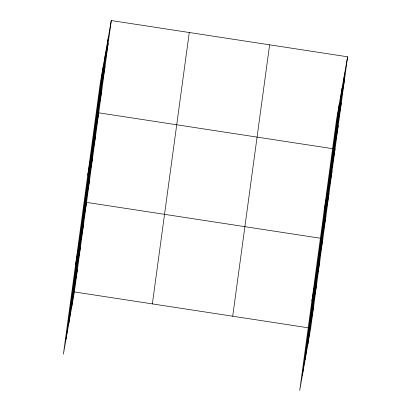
<?xml version="1.0" encoding="UTF-8"?>
<svg xmlns="http://www.w3.org/2000/svg" width="411" height="411" viewBox="0 0 411 411"><rect width="100%" height="100%" fill="white"/><g stroke="black" fill="none" stroke-linecap="round" stroke-linejoin="round"><path stroke-width="0.62" d="M66.079 338.983L102.986 67.599M68.843 323.298L105.75 51.914M71.529 308.075L108.437 36.687M111.283 20.55L100.305 82.822L63.397 354.21L74.376 291.938L111.283 20.55L347.603 56.79L310.695 328.178L299.717 390.45L336.624 119.062L347.603 56.79M152.363 303.899L189.271 32.51M232.713 316.218L269.621 44.83M302.404 375.228L339.311 103.839M305.168 359.543L342.075 88.154M307.849 344.32L344.757 72.932M105.298 59.759L108.144 43.617M102.164 82.827L105.011 66.685M99.025 105.894L101.871 89.752M87.754 175.091L98.732 112.82L332.52 148.674M92.845 151.351L95.691 135.209M89.798 173.74L92.645 157.598M86.752 196.129L89.598 179.987M75.573 264.653L86.557 202.382L320.976 238.329M80.664 240.908L83.51 224.771M77.617 263.297L80.464 247.16M74.576 285.686L77.422 269.549M341.623 95.999L344.469 79.857M338.484 119.067L341.33 102.93M335.35 142.134L338.191 125.997M324.079 211.336L335.057 149.065M329.165 187.591L332.011 171.454M326.123 209.98L328.964 193.843M323.077 232.369L325.923 216.232M311.898 300.893L322.876 238.621M316.989 277.148L319.83 261.011M313.942 299.537L316.789 283.4M310.896 321.926L313.742 305.789M74.376 291.938L308.163 327.788M309.432 327.983L310.695 328.178"/></g></svg>
